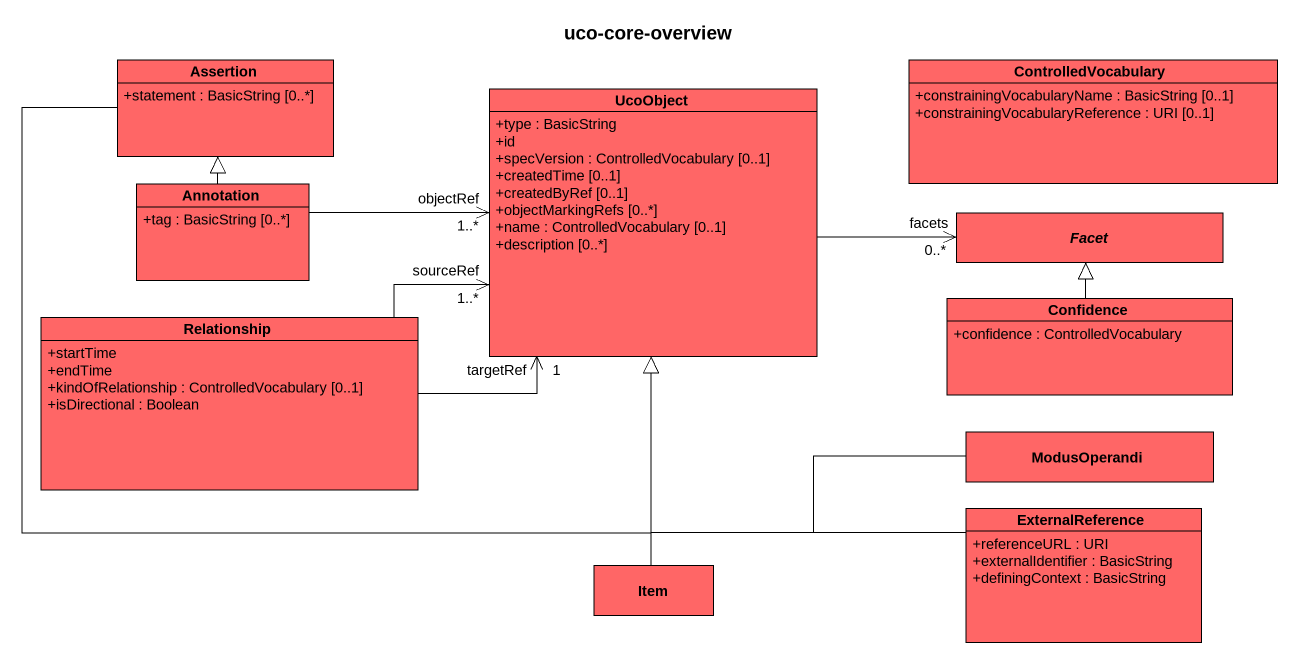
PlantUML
@startuml
title uco-core-overview
hide circle
hide empty members
skinparam classAttributeIconSize 0
class Assertion #FF6666 {
  +statement : BasicString [0..*]
}
class UcoObject #FF6666 {
  +type : BasicString
  +id
  +specVersion : ControlledVocabulary [0..1]
  +createdTime [0..1]
  +createdByRef [0..1]
  +objectMarkingRefs [0..*]
  +name : ControlledVocabulary [0..1]
  +description [0..*]
}
class ControlledVocabulary #FF6666 {
  +constrainingVocabularyName : BasicString [0..1]
  +constrainingVocabularyReference : URI [0..1]
}
class "Annotation" as Annotation_ #FF6666 {
  +tag : BasicString [0..*]
}
abstract class Facet #FF6666
class Relationship #FF6666 {
  +startTime
  +endTime
  +kindOfRelationship : ControlledVocabulary [0..1]
  +isDirectional : Boolean
}
class Confidence #FF6666 {
  +confidence : ControlledVocabulary
}
class ModusOperandi #FF6666
class ExternalReference #FF6666 {
  +referenceURL : URI
  +externalIdentifier : BasicString
  +definingContext : BasicString
}
class Item #FF6666
Assertion -right-|> UcoObject
UcoObject "objectRef\n1..*" <-left- Annotation_
UcoObject "targetRef\n1" <-left- Relationship
UcoObject "sourceRef\n1..*" <-left- Relationship
Annotation_ -up-|> Assertion
Facet "facets\n0..*" <-left- UcoObject
Confidence -up-|> Facet
ModusOperandi -left-|> UcoObject
ExternalReference -up-|> UcoObject
Item -up-|> UcoObject
@enduml
